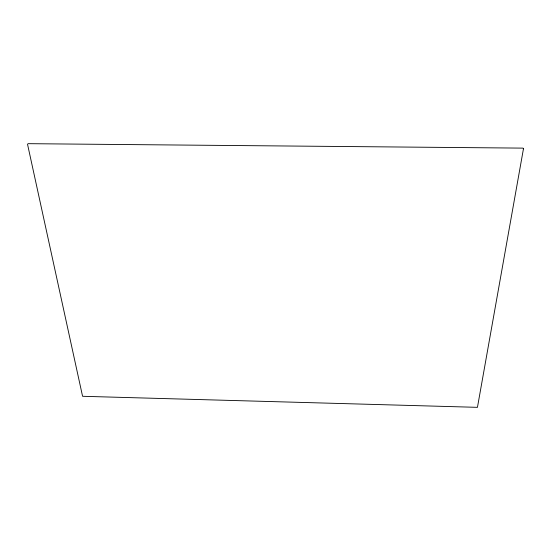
<?xml version="1.0" encoding="UTF-8"?>
<svg xmlns="http://www.w3.org/2000/svg" width="551" height="551" viewBox="0 0 551 551"><rect width="100%" height="100%" fill="white"/><g stroke="black" fill="none" stroke-linecap="round" stroke-linejoin="round"><path stroke-width="0.83" d="M523.45 148.818L477.448 407.341L82.574 396.293L27.55 144.328L28.039 143.673L523.009 148.123L523.45 148.818"/></g></svg>
